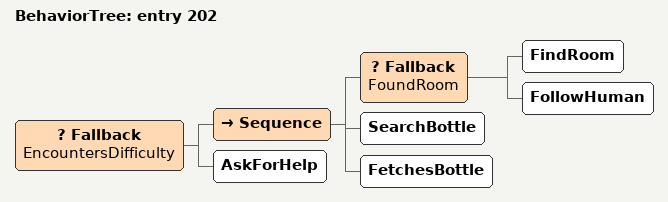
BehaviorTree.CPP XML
<?xml version="1.0" encoding="UTF-8"?>
<root BTCPP_format="4">
  <BehaviorTree ID="entry 202">
    <Fallback name=" EncountersDifficulty">
      <Sequence>
        <Fallback name="FoundRoom">
          <FindRoom/>
          <FollowHuman/>
        </Fallback>
        <SearchBottle/>
        <FetchesBottle/>
      </Sequence>
      <AskForHelp/>
    </Fallback>
  </BehaviorTree>

</root>
